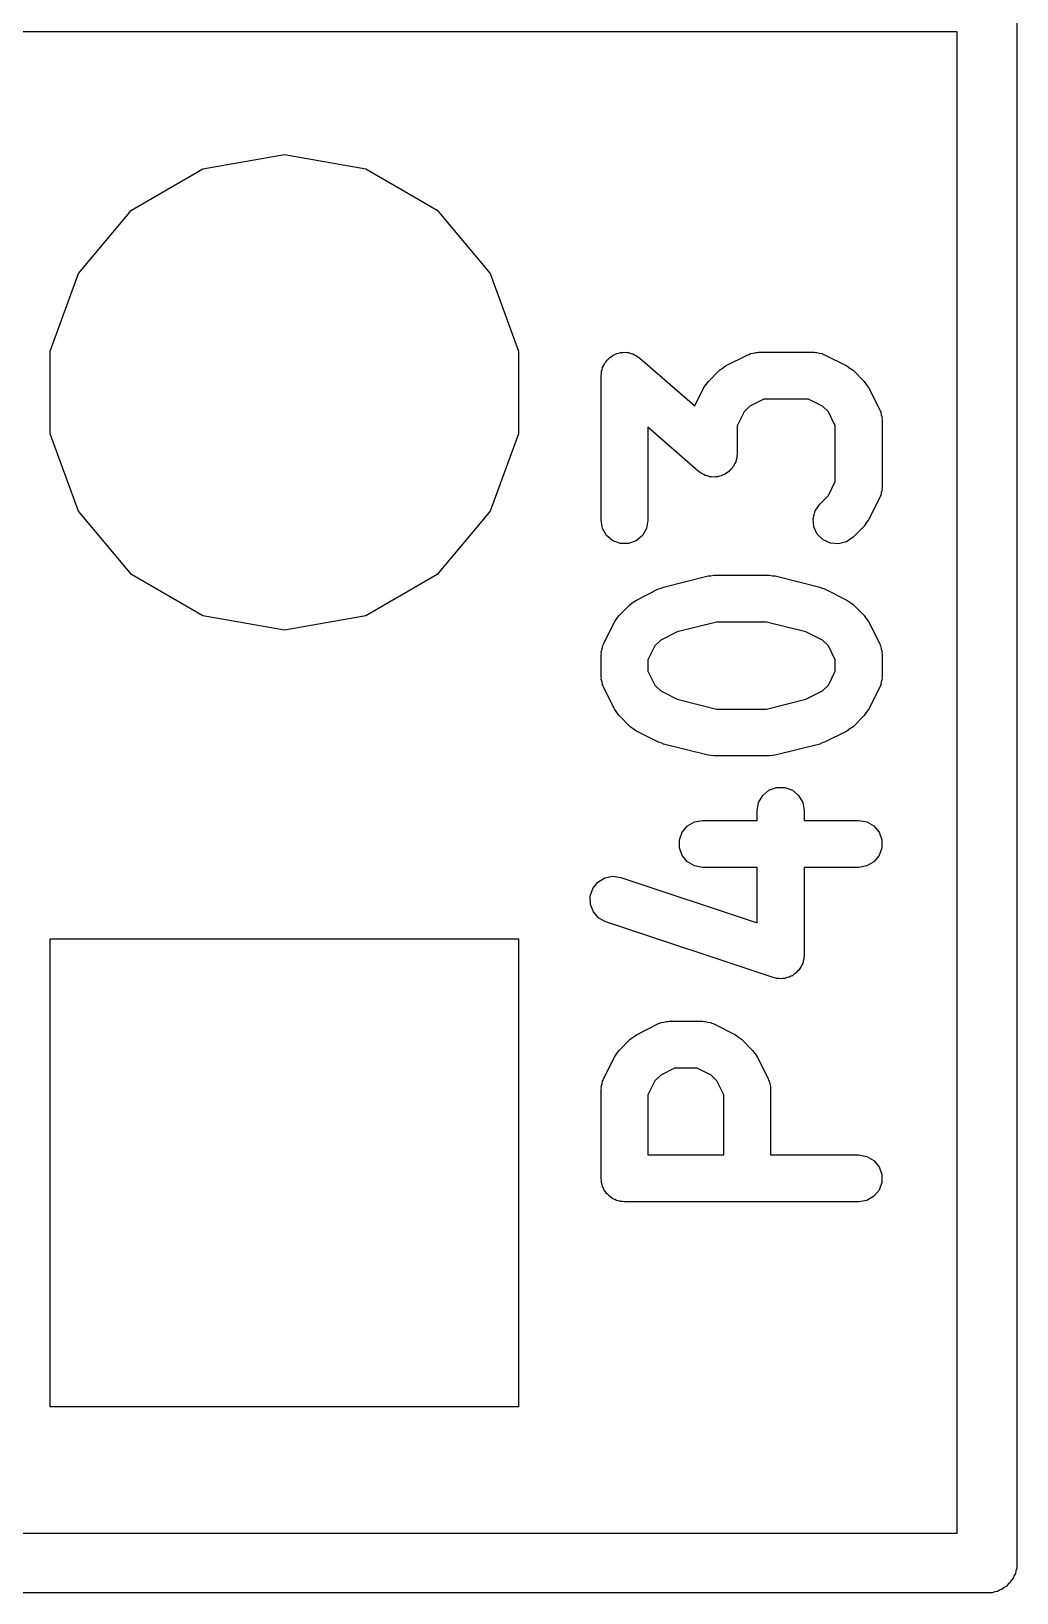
# Model space of a CAD drawing. Extents: x 51 to 149, y -134 to -32.
# Drawn here: x 56.38 to 62.69, y -72.19 to -62.19 of the extents above; entities that cross this region are included whole.
import ezdxf

# ---------------------------------------------------------------- set-up
doc = ezdxf.new("R2010")
doc.units = 0
doc.header["$MEASUREMENT"] = 0
doc.layers.add('BLACK', color=7, linetype='CONTINUOUS')

msp = doc.modelspace()

# ---------------------------------------------------------------- linework, layer by layer
at = {"layer": 'BLACK', "linetype": 'CONTINUOUS'}
for p, q in [((62.6905, -61.9833), (62.6905, -72.0167)), ((62.3095, -62.1905), (53.6905, -62.1905)), ((62.3095, -71.8095), (62.3095, -62.1905)), ((57.4791, -63.0687), (58, -62.9769)), ((58, -62.9769), (58.5209, -63.0687)), ((57.0209, -63.3332), (57.4791, -63.0687)), ((58.5209, -63.0687), (58.9791, -63.3332)), ((56.6809, -63.7384), (57.0209, -63.3332)), ((58.9791, -63.3332), (59.3191, -63.7384)), ((56.5, -64.2355), (56.6809, -63.7384)), ((59.3191, -63.7384), (59.5, -64.2355)), ((56.5, -64.7645), (56.5, -64.2355)), ((59.5, -64.2355), (59.5, -64.7645)), ((60.0449, -64.3289), (60.0502, -64.3152)), ((60.0502, -64.3152), (60.0579, -64.3065)), ((60.0579, -64.3065), (60.0637, -64.2964)), ((60.0637, -64.2964), (60.0749, -64.287)), ((60.0749, -64.287), (60.0846, -64.276)), ((60.0846, -64.276), (60.0947, -64.2704)), ((60.0947, -64.2704), (60.1036, -64.263)), ((60.1036, -64.263), (60.1173, -64.2579)), ((60.1173, -64.2579), (60.1302, -64.2509)), ((60.1302, -64.2509), (60.1416, -64.2491)), ((60.1416, -64.2491), (60.1525, -64.2451)), ((60.1525, -64.2451), (60.1672, -64.2451)), ((60.1672, -64.2451), (60.1817, -64.2429)), ((60.1817, -64.2429), (60.193, -64.2451)), ((60.193, -64.2451), (60.2046, -64.2451)), ((60.2046, -64.2451), (60.2184, -64.2501)), ((60.2184, -64.2501), (60.2328, -64.253)), ((60.2328, -64.253), (60.2427, -64.259)), ((60.2427, -64.259), (60.2536, -64.263)), ((60.2536, -64.263), (60.2648, -64.2724)), ((60.2648, -64.2724), (60.2773, -64.28)), ((60.2773, -64.28), (60.6281, -64.5869)), ((60.8258, -64.3301), (60.9686, -64.2587)), ((60.9686, -64.2587), (60.9769, -64.2562)), ((60.9769, -64.2562), (60.9844, -64.2519)), ((60.9844, -64.2519), (61.0017, -64.2489)), ((61.0017, -64.2489), (61.0186, -64.2438)), ((61.0186, -64.2438), (61.0272, -64.2444)), ((61.0272, -64.2444), (61.0357, -64.2429)), ((61.0357, -64.2429), (61.3929, -64.2429)), ((61.3929, -64.2429), (61.4014, -64.2444)), ((61.4014, -64.2444), (61.41, -64.2438)), ((61.41, -64.2438), (61.4269, -64.2489)), ((61.4269, -64.2489), (61.4442, -64.2519)), ((61.4442, -64.2519), (61.4516, -64.2562)), ((61.4516, -64.2562), (61.4599, -64.2587)), ((61.4599, -64.2587), (61.6028, -64.3301)), ((60.0286, -64.3929), (60.0311, -64.3784)), ((60.0286, -65.3214), (60.0286, -64.3929)), ((60.0311, -64.3784), (60.0314, -64.3638)), ((60.0314, -64.3638), (60.0356, -64.353)), ((60.0356, -64.353), (60.0376, -64.3416)), ((60.0376, -64.3416), (60.0449, -64.3289)), ((60.7154, -64.4296), (60.7868, -64.3582)), ((60.7868, -64.3582), (60.8065, -64.3444)), ((60.8065, -64.3444), (60.8258, -64.3301)), ((61.6028, -64.3301), (61.6221, -64.3444)), ((61.6221, -64.3444), (61.6418, -64.3582)), ((61.6418, -64.3582), (61.7132, -64.4296)), ((60.6281, -64.5869), (60.6873, -64.4686)), ((60.6873, -64.4686), (60.7016, -64.4493)), ((60.7016, -64.4493), (60.7154, -64.4296)), ((61.7132, -64.4296), (61.727, -64.4493)), ((61.727, -64.4493), (61.7413, -64.4686)), ((61.7413, -64.4686), (61.8127, -64.6115)), ((60.9447, -64.6246), (60.9, -64.714)), ((60.9817, -64.5876), (60.9447, -64.6246)), ((61.0711, -64.5429), (60.9817, -64.5876)), ((61.3574, -64.5429), (61.0711, -64.5429)), ((61.4469, -64.5876), (61.3574, -64.5429)), ((61.4839, -64.6246), (61.4469, -64.5876)), ((61.5286, -64.714), (61.4839, -64.6246)), ((61.8127, -64.6115), (61.8152, -64.6198)), ((61.8152, -64.6198), (61.8195, -64.6273)), ((61.8195, -64.6273), (61.8226, -64.6446)), ((60.6512, -65.0057), (60.3286, -64.7234)), ((60.3286, -64.7234), (60.3286, -65.3214)), ((60.9, -64.714), (60.9, -64.8929)), ((61.5286, -65.0717), (61.5286, -64.714)), ((61.8226, -64.6446), (61.8276, -64.6614)), ((61.8276, -64.6614), (61.8271, -64.6701)), ((61.8271, -64.6701), (61.8286, -64.6786)), ((61.8286, -64.6786), (61.8286, -65.1071)), ((56.6809, -65.2616), (56.5, -64.7645)), ((59.5, -64.7645), (59.3191, -65.2616)), ((60.8971, -64.922), (60.893, -64.9328)), ((60.8975, -64.9073), (60.8971, -64.922)), ((60.9, -64.8929), (60.8975, -64.9073)), ((60.6638, -65.0133), (60.6512, -65.0057)), ((60.675, -65.0228), (60.6638, -65.0133)), ((60.6859, -65.0267), (60.675, -65.0228)), ((60.6958, -65.0327), (60.6859, -65.0267)), ((60.8112, -65.0278), (60.7984, -65.0348)), ((60.825, -65.0228), (60.8112, -65.0278)), ((60.8339, -65.0153), (60.825, -65.0228)), ((60.844, -65.0097), (60.8339, -65.0153)), ((60.8537, -64.9987), (60.844, -65.0097)), ((60.8649, -64.9893), (60.8537, -64.9987)), ((60.8707, -64.9792), (60.8649, -64.9893)), ((60.8783, -64.9705), (60.8707, -64.9792)), ((60.8836, -64.9569), (60.8783, -64.9705)), ((60.891, -64.9442), (60.8836, -64.9569)), ((60.893, -64.9328), (60.891, -64.9442)), ((60.7102, -65.0356), (60.6958, -65.0327)), ((60.724, -65.0406), (60.7102, -65.0356)), ((60.7355, -65.0406), (60.724, -65.0406)), ((60.7469, -65.0428), (60.7355, -65.0406)), ((60.7614, -65.0406), (60.7469, -65.0428)), ((60.776, -65.0406), (60.7614, -65.0406)), ((60.7869, -65.0366), (60.776, -65.0406)), ((60.7984, -65.0348), (60.7869, -65.0366)), ((61.4839, -65.1611), (61.5286, -65.0717)), ((61.8276, -65.1243), (61.8226, -65.1411)), ((61.8286, -65.1071), (61.8271, -65.1157)), ((61.8271, -65.1157), (61.8276, -65.1243)), ((61.3998, -65.258), (61.4296, -65.2154)), ((61.4296, -65.2154), (61.4839, -65.1611)), ((61.8127, -65.1742), (61.7413, -65.3171)), ((61.8152, -65.1659), (61.8127, -65.1742)), ((61.8195, -65.1584), (61.8152, -65.1659)), ((61.8226, -65.1411), (61.8195, -65.1584)), ((57.0209, -65.6668), (56.6809, -65.2616)), ((59.3191, -65.2616), (58.9791, -65.6668)), ((60.0376, -65.3727), (60.0286, -65.3214)), ((60.3286, -65.3214), (60.3195, -65.3727)), ((61.3863, -65.3084), (61.3998, -65.258)), ((61.3908, -65.3603), (61.3863, -65.3084)), ((61.7413, -65.3171), (61.727, -65.3364)), ((60.0637, -65.4178), (60.0376, -65.3727)), ((60.1036, -65.4513), (60.0637, -65.4178)), ((60.2935, -65.4178), (60.2536, -65.4513)), ((60.3195, -65.3727), (60.2935, -65.4178)), ((61.4128, -65.4075), (61.3908, -65.3603)), ((61.4497, -65.4443), (61.4128, -65.4075)), ((61.6418, -65.4275), (61.5991, -65.4574)), ((61.7132, -65.3561), (61.6418, -65.4275)), ((61.727, -65.3364), (61.7132, -65.3561)), ((60.1525, -65.4691), (60.1036, -65.4513)), ((60.2046, -65.4691), (60.1525, -65.4691)), ((60.2536, -65.4513), (60.2046, -65.4691)), ((61.4969, -65.4663), (61.4497, -65.4443)), ((61.5488, -65.4709), (61.4969, -65.4663)), ((61.5991, -65.4574), (61.5488, -65.4709)), ((57.4791, -65.9313), (57.0209, -65.6668)), ((58.9791, -65.6668), (58.5209, -65.9313)), ((60.4279, -65.7473), (60.7136, -65.6759)), ((60.7136, -65.6759), (60.7319, -65.6746)), ((60.7319, -65.6746), (60.75, -65.6714)), ((60.75, -65.6714), (61.1071, -65.6714)), ((61.1071, -65.6714), (61.1252, -65.6746)), ((61.1252, -65.6746), (61.1435, -65.6759)), ((61.1435, -65.6759), (61.4292, -65.7473)), ((60.2543, -65.8301), (60.3972, -65.7587)), ((60.3972, -65.7587), (60.4129, -65.754)), ((60.4129, -65.754), (60.4279, -65.7473)), ((61.4292, -65.7473), (61.4442, -65.754)), ((61.4442, -65.754), (61.4599, -65.7587)), ((61.4599, -65.7587), (61.6028, -65.8301)), ((60.1439, -65.9296), (60.2154, -65.8582)), ((60.2154, -65.8582), (60.235, -65.8444)), ((60.235, -65.8444), (60.2543, -65.8301)), ((61.6028, -65.8301), (61.6221, -65.8444)), ((61.6221, -65.8444), (61.6418, -65.8582)), ((61.6418, -65.8582), (61.7132, -65.9296)), ((58, -66.0231), (57.4791, -65.9313)), ((58.5209, -65.9313), (58, -66.0231)), ((60.0444, -66.1115), (60.1158, -65.9686)), ((60.1158, -65.9686), (60.1301, -65.9493)), ((60.1301, -65.9493), (60.1439, -65.9296)), ((60.7685, -65.9714), (60.5166, -66.0344)), ((61.0887, -65.9714), (60.7685, -65.9714)), ((61.3405, -66.0344), (61.0887, -65.9714)), ((61.7132, -65.9296), (61.727, -65.9493)), ((61.727, -65.9493), (61.7413, -65.9686)), ((61.7413, -65.9686), (61.8127, -66.1115)), ((60.0346, -66.1446), (60.0376, -66.1273)), ((60.0376, -66.1273), (60.0419, -66.1198)), ((60.0419, -66.1198), (60.0444, -66.1115)), ((60.3733, -66.1246), (60.3286, -66.214)), ((60.4103, -66.0876), (60.3733, -66.1246)), ((60.5166, -66.0344), (60.4103, -66.0876)), ((61.4469, -66.0876), (61.3405, -66.0344)), ((61.4839, -66.1246), (61.4469, -66.0876)), ((61.5286, -66.214), (61.4839, -66.1246)), ((61.8127, -66.1115), (61.8152, -66.1198)), ((61.8152, -66.1198), (61.8195, -66.1273)), ((61.8195, -66.1273), (61.8226, -66.1446)), ((60.0286, -66.1786), (60.0301, -66.1701)), ((60.0286, -66.3214), (60.0286, -66.1786)), ((60.0296, -66.1614), (60.0346, -66.1446)), ((60.0301, -66.1701), (60.0296, -66.1614)), ((60.3286, -66.214), (60.3286, -66.286)), ((61.5286, -66.286), (61.5286, -66.214)), ((61.8226, -66.1446), (61.8276, -66.1614)), ((61.8276, -66.1614), (61.8271, -66.1701)), ((61.8271, -66.1701), (61.8286, -66.1786)), ((61.8286, -66.1786), (61.8286, -66.3214)), ((60.0301, -66.3299), (60.0286, -66.3214)), ((60.3286, -66.286), (60.3733, -66.3754)), ((61.4839, -66.3754), (61.5286, -66.286)), ((61.8286, -66.3214), (61.8271, -66.3299)), ((60.0296, -66.3386), (60.0301, -66.3299)), ((60.0346, -66.3554), (60.0296, -66.3386)), ((60.0376, -66.3727), (60.0346, -66.3554)), ((60.0419, -66.3802), (60.0376, -66.3727)), ((60.0444, -66.3885), (60.0419, -66.3802)), ((60.1158, -66.5314), (60.0444, -66.3885)), ((60.3733, -66.3754), (60.4103, -66.4124)), ((60.4103, -66.4124), (60.5166, -66.4656)), ((61.3405, -66.4656), (61.4469, -66.4124)), ((61.4469, -66.4124), (61.4839, -66.3754)), ((61.8127, -66.3885), (61.7413, -66.5314)), ((61.8152, -66.3802), (61.8127, -66.3885)), ((61.8195, -66.3727), (61.8152, -66.3802)), ((61.8226, -66.3554), (61.8195, -66.3727)), ((61.8276, -66.3386), (61.8226, -66.3554)), ((61.8271, -66.3299), (61.8276, -66.3386)), ((60.5166, -66.4656), (60.7685, -66.5286)), ((60.7685, -66.5286), (61.0887, -66.5286)), ((61.0887, -66.5286), (61.3405, -66.4656)), ((60.1301, -66.5506), (60.1158, -66.5314)), ((60.1439, -66.5703), (60.1301, -66.5506)), ((60.2154, -66.6418), (60.1439, -66.5703)), ((61.7132, -66.5703), (61.6418, -66.6418)), ((61.727, -66.5507), (61.7132, -66.5703)), ((61.7413, -66.5314), (61.727, -66.5507)), ((60.235, -66.6556), (60.2154, -66.6418)), ((60.2543, -66.6699), (60.235, -66.6556)), ((60.3972, -66.7413), (60.2543, -66.6699)), ((61.6028, -66.6699), (61.4599, -66.7413)), ((61.6221, -66.6556), (61.6028, -66.6699)), ((61.6418, -66.6418), (61.6221, -66.6556)), ((60.4129, -66.746), (60.3972, -66.7413)), ((60.4279, -66.7527), (60.4129, -66.746)), ((60.7136, -66.8241), (60.4279, -66.7527)), ((60.7319, -66.8254), (60.7136, -66.8241)), ((60.75, -66.8286), (60.7319, -66.8254)), ((61.1071, -66.8286), (60.75, -66.8286)), ((61.1252, -66.8254), (61.1071, -66.8286)), ((61.1435, -66.8241), (61.1252, -66.8254)), ((61.4292, -66.7527), (61.1435, -66.8241)), ((61.4442, -66.746), (61.4292, -66.7527)), ((61.4599, -66.7413), (61.4442, -66.746)), ((61.0286, -67.1786), (61.0376, -67.1273)), ((61.0376, -67.1273), (61.0637, -67.0822)), ((61.0637, -67.0822), (61.1036, -67.0487)), ((61.1036, -67.0487), (61.1525, -67.0309)), ((61.1525, -67.0309), (61.2046, -67.0309)), ((61.2046, -67.0309), (61.2536, -67.0487)), ((61.2536, -67.0487), (61.2935, -67.0822)), ((61.2935, -67.0822), (61.3195, -67.1273)), ((61.3195, -67.1273), (61.3286, -67.1786)), ((61.0286, -67.2429), (61.0286, -67.1786)), ((61.3286, -67.1786), (61.3286, -67.2429)), ((60.5308, -67.3668), (60.5487, -67.3179)), ((60.5487, -67.3179), (60.5822, -67.2779)), ((60.5822, -67.2779), (60.6273, -67.2519)), ((60.6273, -67.2519), (60.6786, -67.2429)), ((60.6786, -67.2429), (61.0286, -67.2429)), ((61.3286, -67.2429), (61.6786, -67.2429)), ((61.6786, -67.2429), (61.7299, -67.2519)), ((61.7299, -67.2519), (61.775, -67.2779)), ((61.775, -67.2779), (61.8085, -67.3179)), ((61.8085, -67.3179), (61.8263, -67.3668)), ((60.5308, -67.4189), (60.5308, -67.3668)), ((60.5487, -67.4679), (60.5308, -67.4189)), ((61.8263, -67.4189), (61.8085, -67.4679)), ((61.8263, -67.3668), (61.8263, -67.4189)), ((60.5822, -67.5078), (60.5487, -67.4679)), ((60.6273, -67.5338), (60.5822, -67.5078)), ((61.775, -67.5078), (61.7299, -67.5338)), ((61.8085, -67.4679), (61.775, -67.5078)), ((60.0076, -67.6378), (60.052, -67.6105)), ((60.052, -67.6105), (60.103, -67.6001)), ((60.103, -67.6001), (60.1546, -67.6077)), ((60.1546, -67.6077), (61.0286, -67.899)), ((60.6786, -67.5429), (60.6273, -67.5338)), ((61.0286, -67.5429), (60.6786, -67.5429)), ((61.0286, -67.899), (61.0286, -67.5429)), ((61.6786, -67.5429), (61.3286, -67.5429)), ((61.3286, -67.5429), (61.3286, -68.1071)), ((61.7299, -67.5338), (61.6786, -67.5429)), ((59.9588, -67.728), (59.9752, -67.6786)), ((59.9602, -67.7801), (59.9588, -67.728)), ((59.9752, -67.6786), (60.0076, -67.6378)), ((59.9793, -67.8285), (59.9602, -67.7801)), ((60.0139, -67.8675), (59.9793, -67.8285)), ((60.0597, -67.8923), (60.0139, -67.8675)), ((61.1311, -68.2494), (60.0597, -67.8923)), ((56.5, -71), (56.5, -68)), ((56.5, -68), (59.5, -68)), ((59.5, -68), (59.5, -71)), ((61.3269, -68.1291), (61.3222, -68.1435)), ((61.3286, -68.1071), (61.3266, -68.1181)), ((61.3266, -68.1181), (61.3269, -68.1291)), ((61.2652, -68.2273), (61.2536, -68.237)), ((61.2781, -68.2194), (61.2652, -68.2273)), ((61.285, -68.2107), (61.2781, -68.2194)), ((61.2935, -68.2036), (61.285, -68.2107)), ((61.3011, -68.1904), (61.2935, -68.2036)), ((61.3105, -68.1786), (61.3011, -68.1904)), ((61.314, -68.168), (61.3105, -68.1786)), ((61.3195, -68.1584), (61.314, -68.168)), ((61.3222, -68.1435), (61.3195, -68.1584)), ((61.1421, -68.2511), (61.1311, -68.2494)), ((61.1525, -68.2549), (61.1421, -68.2511)), ((61.1677, -68.2549), (61.1525, -68.2549)), ((61.1827, -68.2571), (61.1677, -68.2549)), ((61.1935, -68.2549), (61.1827, -68.2571)), ((61.2046, -68.2549), (61.1935, -68.2549)), ((61.2189, -68.2497), (61.2046, -68.2549)), ((61.2337, -68.2466), (61.2189, -68.2497)), ((61.2431, -68.2408), (61.2337, -68.2466)), ((61.2536, -68.237), (61.2431, -68.2408)), ((60.4303, -68.5346), (60.4471, -68.5296)), ((60.4471, -68.5296), (60.4558, -68.5301)), ((60.4558, -68.5301), (60.4643, -68.5286)), ((60.4643, -68.5286), (60.6786, -68.5286)), ((60.6786, -68.5286), (60.6871, -68.5301)), ((60.6871, -68.5301), (60.6957, -68.5296)), ((60.6957, -68.5296), (60.7126, -68.5346)), ((60.235, -68.6302), (60.2543, -68.6158)), ((60.2543, -68.6158), (60.3972, -68.5444)), ((60.3972, -68.5444), (60.4055, -68.5419)), ((60.4055, -68.5419), (60.413, -68.5376)), ((60.413, -68.5376), (60.4303, -68.5346)), ((60.7126, -68.5346), (60.7299, -68.5376)), ((60.7299, -68.5376), (60.7374, -68.5419)), ((60.7374, -68.5419), (60.7457, -68.5444)), ((60.7457, -68.5444), (60.8885, -68.6158)), ((60.8885, -68.6158), (60.9078, -68.6301)), ((60.1301, -68.7351), (60.1439, -68.7154)), ((60.1439, -68.7154), (60.2154, -68.6439)), ((60.2154, -68.6439), (60.235, -68.6302)), ((60.9078, -68.6301), (60.9275, -68.6439)), ((60.9275, -68.6439), (60.9989, -68.7154)), ((60.9989, -68.7154), (61.0127, -68.735)), ((60.0444, -68.8972), (60.1158, -68.7543)), ((60.1158, -68.7543), (60.1301, -68.7351)), ((60.4997, -68.8286), (60.4103, -68.8733)), ((60.6432, -68.8286), (60.4997, -68.8286)), ((60.7326, -68.8733), (60.6432, -68.8286)), ((61.0127, -68.735), (61.027, -68.7543)), ((61.027, -68.7543), (61.0984, -68.8972)), ((60.0346, -68.9303), (60.0376, -68.913)), ((60.0376, -68.913), (60.0419, -68.9055)), ((60.0419, -68.9055), (60.0444, -68.8972)), ((60.3733, -68.9103), (60.3286, -68.9997)), ((60.4103, -68.8733), (60.3733, -68.9103)), ((60.7696, -68.9103), (60.7326, -68.8733)), ((60.8143, -68.9997), (60.7696, -68.9103)), ((61.0984, -68.8972), (61.1009, -68.9055)), ((61.1009, -68.9055), (61.1052, -68.913)), ((61.1052, -68.913), (61.1083, -68.9303)), ((60.0286, -68.9643), (60.0301, -68.9558)), ((60.0286, -69.5357), (60.0286, -68.9643)), ((60.0296, -68.9471), (60.0346, -68.9303)), ((60.0301, -68.9558), (60.0296, -68.9471)), ((60.3286, -68.9997), (60.3286, -69.3857)), ((60.8143, -69.3857), (60.8143, -68.9997)), ((61.1083, -68.9303), (61.1133, -68.9471)), ((61.1133, -68.9471), (61.1128, -68.9558)), ((61.1128, -68.9558), (61.1143, -68.9643)), ((61.1143, -68.9643), (61.1143, -69.3857)), ((60.3286, -69.3857), (60.8143, -69.3857)), ((61.1143, -69.3857), (61.6786, -69.3857)), ((61.6786, -69.3857), (61.7299, -69.3948)), ((61.7299, -69.3948), (61.775, -69.4208)), ((61.775, -69.4208), (61.8085, -69.4607)), ((61.8085, -69.4607), (61.8263, -69.5097)), ((61.8263, -69.5097), (61.8263, -69.5618)), ((60.0308, -69.5486), (60.0286, -69.5357)), ((60.0308, -69.5618), (60.0308, -69.5486)), ((60.0353, -69.5741), (60.0308, -69.5618)), ((60.0376, -69.587), (60.0353, -69.5741)), ((60.0442, -69.5984), (60.0376, -69.587)), ((60.0487, -69.6107), (60.0442, -69.5984)), ((60.0571, -69.6208), (60.0487, -69.6107)), ((60.0637, -69.6321), (60.0571, -69.6208)), ((61.8085, -69.6107), (61.775, -69.6506)), ((61.8263, -69.5618), (61.8085, -69.6107)), ((60.0737, -69.6406), (60.0637, -69.6321)), ((60.0822, -69.6506), (60.0737, -69.6406)), ((60.0935, -69.6572), (60.0822, -69.6506)), ((60.1036, -69.6656), (60.0935, -69.6572)), ((60.1159, -69.6701), (60.1036, -69.6656)), ((60.1273, -69.6767), (60.1159, -69.6701)), ((60.1402, -69.6789), (60.1273, -69.6767)), ((60.1525, -69.6834), (60.1402, -69.6789)), ((60.1656, -69.6834), (60.1525, -69.6834)), ((60.1786, -69.6857), (60.1656, -69.6834)), ((61.6786, -69.6857), (60.1786, -69.6857)), ((61.7299, -69.6767), (61.6786, -69.6857)), ((61.775, -69.6506), (61.7299, -69.6767)), ((59.5, -71), (56.5, -71)), ((53.6905, -71.8095), (62.3095, -71.8095)), ((62.6905, -72.0167), (62.6905, -72.0167)), ((62.6905, -72.0167), (62.6905, -72.0336)), ((62.6482, -72.1243), (62.6352, -72.1352)), ((62.6566, -72.1097), (62.6482, -72.1243)), ((62.6675, -72.0967), (62.6566, -72.1097)), ((62.6733, -72.0808), (62.6675, -72.0967)), ((62.6818, -72.0662), (62.6733, -72.0808)), ((62.6847, -72.0495), (62.6818, -72.0662)), ((62.6905, -72.0336), (62.6847, -72.0495)), ((62.5167, -72.1905), (50.7833, -72.1905)), ((62.5336, -72.1905), (62.5167, -72.1905)), ((62.5167, -72.1905), (62.5167, -72.1905)), ((62.5495, -72.1847), (62.5336, -72.1905)), ((62.5662, -72.1818), (62.5495, -72.1847)), ((62.5808, -72.1733), (62.5662, -72.1818)), ((62.5967, -72.1675), (62.5808, -72.1733)), ((62.6097, -72.1566), (62.5967, -72.1675)), ((62.6243, -72.1482), (62.6097, -72.1566)), ((62.6352, -72.1352), (62.6243, -72.1482))]:
    msp.add_line(p, q, dxfattribs=at)

doc.saveas('drawing.dxf')
